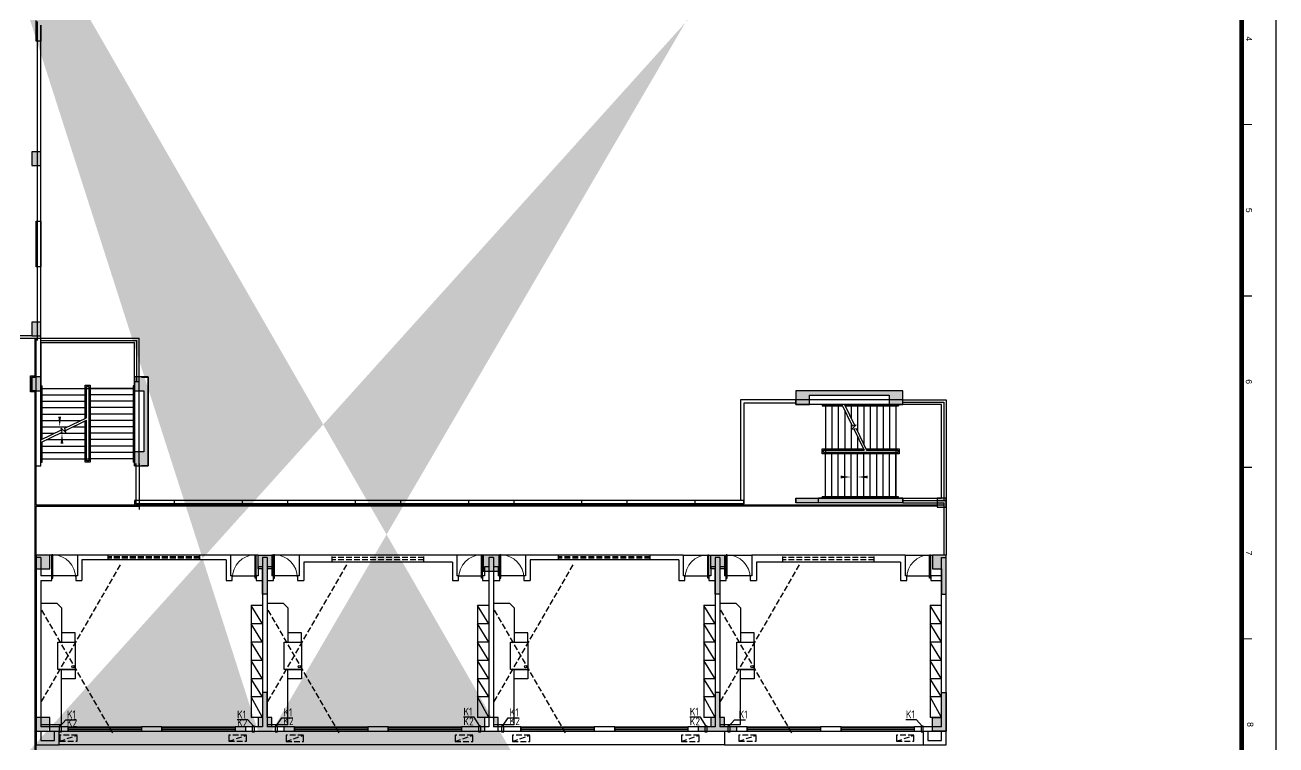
# Model space of a CAD drawing. Extents: x 129492 to 2683129, y 513162 to 1188265.
# Drawn here: x 337895 to 392611, y 577455 to 608955 of the extents above; entities that cross this region are included whole.
import ezdxf
from ezdxf.enums import TextEntityAlignment as Align

# ---------------------------------------------------------------- set-up
doc = ezdxf.new("R2010")
doc.units = 0
doc.header["$LTSCALE"] = 1000
doc.header["$MEASUREMENT"] = 0
doc.linetypes.add('DASH', pattern=[0.35, 0.25, -0.1])
for name, color, linetype in [('3#楼柱网$0$COLS', 6, 'Continuous'), ('3#楼柱网$0$COLS-HATH', 8, 'Continuous'), ('A-DOOR', 2, 'Continuous'), ('A-ELEV-HEVY', 2, 'Continuous'), ('A-FURN', 9, 'Continuous'), ('A-HRAL', 104, 'Continuous'), ('A-MOAT', 71, 'Continuous'), ('A-OVER', 23, 'Continuous'), ('A-STRS', 2, 'Continuous'), ('A-WALL', 4, 'Continuous'), ('A-WALL-HATH', 8, 'Continuous'), ('A-WIND', 2, 'Continuous'), ('G-0-XREF', 2, 'Continuous'), ('G-ANNO-INDX', 42, 'Continuous'), ('图框CCDI_B0GA1+0.00$0$G-ANNO-TEXT', 33, 'Continuous'), ('图框CCDI_B0GA1+0.00$0$G-BORD', 3, 'Continuous'), ('家具', 9, 'Continuous')]:
    doc.layers.add(name, color=color, linetype=linetype)
doc.styles.get("Standard").update_dxf_attribs({"font": 'gbenor.shx', "bigfont": 'gbcbig.shx'})
doc.styles.add('图框CCDI_B0GA1+0.00$0$CCDI_T_G01', font='arial.ttf')

# ---------------------------------------------------------------- blocks, each defined once
blk = doc.blocks.new('232Y24Y')
at = {"layer": 'A-FURN'}
for p, q in [((-2060, 80), (-1560, -820)), ((-2060, 80), (-1560, 80)), ((-1560, -4820), (-1560, 80)), ((-2060, -820), (-1560, -820)), ((-2060, -820), (-1560, -1620)), ((-2060, -1620), (-1560, -1620)), ((-2060, -1620), (-1560, -2420)), ((-2060, -2420), (-1560, -3220)), ((-2060, -2420), (-1560, -2420)), ((-2060, -3220), (-1560, -3220)), ((-2060, -3220), (-1560, -4020)), ((-2060, -4020), (-1560, -4020)), ((-2060, -4020), (-1560, -4820)), ((-2060, -4820), (-1560, -4820))]:
    blk.add_line(p, q, dxfattribs=at)
at = {"layer": '家具', "linetype": 'DASH'}
for p, q in [((7610, -4620), (4463, 830)), ((7610, -620), (4117, -6670))]:
    blk.add_line(p, q, dxfattribs=at)
at = {"layer": '家具'}
for points in [[(7640, 380), (6940, 380), (6740, 380), (6740, -2020)], [(7640, -4920), (6940, -4920), (6740, -4720), (6740, -3220)]]:
    blk.add_lwpolyline(points, dxfattribs=at)
at = {"layer": '家具', "const_width": 10}
blk.add_lwpolyline([(7610, -620), (7610, -4620)], dxfattribs=at)
at = {"layer": '家具'}
for points in [[(6140, -1620), (6740, -1620), (6740, -2020), (6140, -2020)], [(6140, -3220), (6140, -2020), (6890, -2020), (6890, -3220)], [(6140, -3620), (6740, -3620), (6740, -3220), (6140, -3220)]]:
    blk.add_lwpolyline(points, close=True, dxfattribs=at)
blk.add_circle((6236, -2146), 46.6, dxfattribs=at)
blk = doc.blocks.new('A$C011D5BA5')
at = {"linetype": 'DASH'}
blk.add_line((-765, -267), (0, 0), dxfattribs=at)
blk.add_lwpolyline([(-765, -267), (0, -267), (0, 0), (-765, 0)], close=True, dxfattribs=at)
blk = doc.blocks.new('KTXT')
for points in [[(339386, 545380), (339633, 545744), (340103, 545744)], [(348286, 545380), (348040, 545775), (347570, 545775)]]:
    blk.add_lwpolyline(points)
for points in [[(339336, 545130), (339436, 545130), (339436, 545380), (339336, 545380)], [(348236, 545130), (348336, 545130), (348336, 545380), (348236, 545380)]]:
    blk.add_lwpolyline(points, close=True)
at = {"ltscale": 5}
for p in [(340577, 544984), (347978, 544984)]:
    blk.add_blockref('A$C011D5BA5', p, dxfattribs=at)
for s, p in [('K1', (339692, 545809)), ('K1', (347570, 545840)), ('K2', (339692, 545425)), ('K2', (347570, 545411))]:
    blk.add_text(s, height=350).set_placement(p)
blk = doc.blocks.new('13')
for points in [[(0, 0), (100, 0), (100, 250), (0, 250)], [(8450, 0), (8550, 0), (8550, 250), (8450, 250)]]:
    blk.add_lwpolyline(points, close=True)
for points in [[(50, 250), (297, 520), (766, 520)], [(8500, 250), (8253, 520), (7784, 520)]]:
    blk.add_lwpolyline(points)
at = {"ltscale": 5}
for p in [(791, -146), (8192, -146)]:
    blk.add_blockref('A$C011D5BA5', p, dxfattribs=at)
for s, p in [('K1', (339, 585)), ('K2', (339, 225)), ('K1', (7784, 585)), ('K2', (7788, 225))]:
    blk.add_text(s, height=350).set_placement(p)
blk = doc.blocks.new('12')
for points in [[(-8550, 0), (-8450, 0), (-8450, 250), (-8550, 250)], [(-100, 0), (0, 0), (0, 250), (-100, 250)]]:
    blk.add_lwpolyline(points, close=True)
for points in [[(-8500, 250), (-8253, 520), (-7784, 520)], [(-50, 250), (-297, 520), (-766, 520)]]:
    blk.add_lwpolyline(points)
at = {"ltscale": 5}
for p in [(-7309, -146), (-408, -146)]:
    blk.add_blockref('A$C011D5BA5', p, dxfattribs=at)
for p in [(-8077, 585), (-766, 585)]:
    blk.add_text('K1', height=350).set_placement(p)
blk = doc.blocks.new('ktw1')
for name, p in [('13', (24300, -41425)), ('KTXT', (-305586, -586557)), ('KTXT', (-295686, -586557)), ('12', (62100, -41425))]:
    blk.add_blockref(name, p)
blk = doc.blocks.new('图框CCDI_B0GA1+0.00')
at = {"layer": '图框CCDI_B0GA1+0.00$0$G-BORD'}
blk.add_lwpolyline([(0, 59400), (84100, 59400), (84100, 0), (0, 0)], close=True, dxfattribs=at)
at = {"layer": '图框CCDI_B0GA1+0.00$0$G-BORD', "const_width": 140}
blk.add_lwpolyline([(3300, 58400), (83100, 58400), (83100, 1000), (3300, 1000)], close=True, dxfattribs=at)
at = {"layer": '图框CCDI_B0GA1+0.00$0$G-BORD', "const_width": 35}
for points in [[(23300, 58400), (23300, 58700)], [(28300, 58400), (28300, 58700)], [(33300, 58400), (33300, 58700)], [(38300, 58400), (38300, 58700)]]:
    blk.add_lwpolyline(points, dxfattribs=at)
at = {"layer": '图框CCDI_B0GA1+0.00$0$G-ANNO-TEXT', "style": '图框CCDI_B0GA1+0.00$0$CCDI_T_G01'}
for s, p in [('8', (40800, 58650)), ('4', (20800, 58611)), ('5', (25800, 58613)), ('6', (30800, 58610)), ('7', (35800, 58612))]:
    blk.add_text(s, height=180, dxfattribs=at).set_placement(p, align=Align.MIDDLE_CENTER)
blk = doc.blocks.new('3#楼柱网')
at = {"layer": '3#楼柱网$0$COLS-HATH'}
h = blk.add_hatch(color=256, dxfattribs=at)
h.paths.add_polyline_path([(-28327982, 42527826), (-28328207, 42527826), (-28328207, 42528476), (-28327557, 42528476), (-28327557, 42527826), (-28327782, 42527826), (-28327782, 42526776), (-28327982, 42526776)])
h.paths.add_polyline_path([(-28294907, 42579476), (-28294157, 42579476), (-28294157, 42580226), (-28294907, 42580226)], flags=16)
h.paths.add_polyline_path([(-28314482, 42588076), (-28313282, 42588076), (-28313282, 42587876), (-28313882, 42587876), (-28313882, 42587476), (-28314282, 42587476), (-28314282, 42586826), (-28314482, 42586826)], flags=17)
h.paths.add_polyline_path([(-28275082, 42556376), (-28274682, 42556376), (-28274682, 42556776), (-28275082, 42556776)], flags=17)
h.paths.add_polyline_path([(-28275082, 42523476), (-28274682, 42523476), (-28274682, 42523876), (-28275082, 42523876)], flags=17)
h.paths.add_polyline_path([(-28314682, 42543026), (-28314282, 42543026), (-28314282, 42543626), (-28314682, 42543626)], flags=17)
h.paths.add_polyline_path([(-28318582, 42542976), (-28317882, 42542976), (-28317882, 42543676), (-28318582, 42543676)], flags=17)
h.paths.add_polyline_path([(-28325382, 42543026), (-28324782, 42543026), (-28324782, 42543626), (-28325382, 42543626)], flags=17)
h.paths.add_polyline_path([(-28325382, 42534626), (-28325382, 42536226), (-28325182, 42536226), (-28325182, 42535226), (-28324782, 42535226), (-28324782, 42534826), (-28323682, 42534826), (-28323682, 42534626)], flags=17)
h.paths.add_polyline_path([(-28318082, 42533926), (-28317682, 42533926), (-28317682, 42534526), (-28318082, 42534526)], flags=17)
h.paths.add_polyline_path([(-28314682, 42533926), (-28314282, 42533926), (-28314282, 42534526), (-28314682, 42534526)], flags=17)
h.paths.add_polyline_path([(-28314682, 42534626), (-28314282, 42534626), (-28314282, 42535226), (-28314682, 42535226)], flags=17)
h.paths.add_polyline_path([(-28318482, 42534626), (-28317882, 42534626), (-28317882, 42535226), (-28318482, 42535226)], flags=17)
h.paths.add_polyline_path([(-28328732, 42520776), (-28327032, 42520776), (-28327032, 42520976), (-28327582, 42520976), (-28327582, 42521376), (-28327782, 42521376), (-28327982, 42521376), (-28327982, 42521376), (-28328182, 42521376), (-28328182, 42520976), (-28328732, 42520976)])
h.paths.add_polyline_path([(-28314682, 42524976), (-28314282, 42524976), (-28314282, 42525576), (-28314682, 42525576)], flags=17)
h.paths.add_polyline_path([(-28285532, 42513676), (-28283832, 42513676), (-28283832, 42513876), (-28284382, 42513876), (-28284382, 42514276), (-28284582, 42514276), (-28284582, 42515376), (-28284782, 42515376), (-28284782, 42514276), (-28284982, 42514276), (-28284982, 42513876), (-28285532, 42513876)], flags=17)
h.paths.add_polyline_path([(-28305332, 42513676), (-28303632, 42513676), (-28303632, 42513876), (-28304182, 42513876), (-28304182, 42514276), (-28304382, 42514276), (-28304382, 42515376), (-28304582, 42515376), (-28304582, 42514276), (-28304782, 42514276), (-28304782, 42513876), (-28305332, 42513876)], flags=17)
h.paths.add_polyline_path([(-28309782, 42528656), (-28309782, 42525576), (-28310182, 42525576), (-28310182, 42524976), (-28309582, 42524976), (-28309582, 42529256), (-28310182, 42529256), (-28310182, 42528656)], flags=17)
h.paths.add_polyline_path([(-28281262, 42528576), (-28281262, 42528576), (-28281262, 42528576), (-28281262, 42527976), (-28280662, 42527976), (-28280662, 42528376), (-28277182, 42528376), (-28277182, 42527976), (-28276582, 42527976), (-28276582, 42528576)], flags=17)
h.paths.add_polyline_path([(-28314682, 42528656), (-28314282, 42528656), (-28314282, 42529256), (-28314682, 42529256)], flags=17)
h.paths.add_polyline_path([(-28318482, 42527876), (-28317882, 42527876), (-28317882, 42528476), (-28318482, 42528476)], flags=17)
h.paths.add_polyline_path([(-28274682, 42521376), (-28275282, 42521376), (-28275282, 42520776), (-28274882, 42520776), (-28274882, 42519676), (-28274682, 42519676), (-28274682, 42520776)], flags=17)
h.paths.add_polyline_path([(-28337882, 42528476), (-28337282, 42528476), (-28337282, 42527876), (-28337682, 42527876), (-28337682, 42526776), (-28337882, 42526776), (-28337882, 42527876)])
h.paths.add_polyline_path([(-28337882, 42520776), (-28337282, 42520776), (-28337282, 42521376), (-28337682, 42521376), (-28337682, 42522476), (-28337882, 42522476), (-28337882, 42521376)])
h.paths.add_polyline_path([(-28318082, 42513676), (-28318082, 42515676), (-28317782, 42515676), (-28317782, 42513676)])
h.paths.add_polyline_path([(-28304782, 42521376), (-28304182, 42521376), (-28304182, 42520776), (-28304382, 42520776), (-28304382, 42519676), (-28304582, 42519676), (-28304582, 42520776), (-28304782, 42520776)], flags=17)
h.paths.add_polyline_path([(-28284982, 42521376), (-28284382, 42521376), (-28284382, 42520776), (-28284582, 42520776), (-28284582, 42519676), (-28284782, 42519676), (-28284782, 42520776), (-28284982, 42520776)], flags=17)
h.paths.add_polyline_path([(-28294932, 42520676), (-28294232, 42520676), (-28294232, 42521376), (-28294932, 42521376)], flags=17)
h.paths.add_polyline_path([(-28314482, 42520776), (-28313882, 42520776), (-28313882, 42521376), (-28314482, 42521376)], flags=17)
h.paths.add_polyline_path([(-28318482, 42520776), (-28317882, 42520776), (-28317882, 42521376), (-28318482, 42521376)], flags=17)
h.paths.add_polyline_path([(-28294882, 42513676), (-28294282, 42513676), (-28294282, 42514276), (-28294882, 42514276)], flags=17)
h.paths.add_polyline_path([(-28314482, 42513676), (-28313882, 42513676), (-28313882, 42514276), (-28314482, 42514276)])
h.paths.add_polyline_path([(-28328732, 42563776), (-28327032, 42563776), (-28327032, 42563576), (-28327582, 42563576), (-28327582, 42563176), (-28327782, 42563176), (-28327982, 42563176), (-28327982, 42563176), (-28328182, 42563176), (-28328182, 42563576), (-28328732, 42563576)])
h.paths.add_polyline_path([(-28278482, 42579476), (-28277982, 42579476), (-28277982, 42579976), (-28278482, 42579976), (-28278482, 42579676), (-28279682, 42579676), (-28279682, 42579476)], flags=17)
h.paths.add_polyline_path([(-28325382, 42549926), (-28325382, 42548326), (-28325182, 42548326), (-28325182, 42549326), (-28324782, 42549326), (-28324782, 42549726), (-28323682, 42549726), (-28323682, 42549926)], flags=17)
h.paths.add_polyline_path([(-28285532, 42546576), (-28283832, 42546576), (-28283832, 42546776), (-28284382, 42546776), (-28284382, 42547176), (-28284582, 42547176), (-28284582, 42548276), (-28284782, 42548276), (-28284782, 42547176), (-28284982, 42547176), (-28284982, 42546776), (-28285532, 42546776)], flags=17)
h.paths.add_polyline_path([(-28309782, 42561476), (-28309782, 42558796), (-28310182, 42558796), (-28310182, 42558196), (-28309582, 42558196), (-28309582, 42562076), (-28310182, 42562076), (-28310182, 42561476)], flags=17)
h.paths.add_polyline_path([(-28281262, 42561476), (-28281262, 42561476), (-28281262, 42561476), (-28281262, 42560876), (-28280662, 42560876), (-28280662, 42561276), (-28277182, 42561276), (-28277182, 42560876), (-28276582, 42560876), (-28276582, 42561476)], flags=17)
h.paths.add_polyline_path([(-28318082, 42563876), (-28317682, 42563876), (-28317682, 42564476), (-28318082, 42564476)], flags=17)
h.paths.add_polyline_path([(-28314682, 42563876), (-28314282, 42563876), (-28314282, 42564476), (-28314682, 42564476)], flags=17)
h.paths.add_polyline_path([(-28322370, 42584799), (-28322052, 42585042), (-28321688, 42584565), (-28322005, 42584322)], flags=17)
h.paths.add_polyline_path([(-28274682, 42554276), (-28275282, 42554276), (-28275282, 42553676), (-28274882, 42553676), (-28274882, 42552576), (-28274682, 42552576), (-28274682, 42553676)], flags=17)
h.paths.add_polyline_path([(-28304782, 42554276), (-28304182, 42554276), (-28304182, 42553676), (-28304382, 42553676), (-28304382, 42552576), (-28304582, 42552576), (-28304582, 42553676), (-28304782, 42553676)], flags=17)
h.paths.add_polyline_path([(-28284982, 42554276), (-28284382, 42554276), (-28284382, 42553676), (-28284582, 42553676), (-28284582, 42552576), (-28284782, 42552576), (-28284782, 42553676), (-28284982, 42553676)], flags=17)
h.paths.add_polyline_path([(-28294932, 42553576), (-28294232, 42553576), (-28294232, 42554276), (-28294932, 42554276)], flags=17)
h.paths.add_polyline_path([(-28314482, 42553676), (-28313882, 42553676), (-28313882, 42554276), (-28314482, 42554276)], flags=17)
h.paths.add_polyline_path([(-28337882, 42556076), (-28337282, 42556076), (-28337282, 42556676), (-28337682, 42556676), (-28337682, 42557776), (-28337882, 42557776), (-28337882, 42556676)])
h.paths.add_polyline_path([(-28327982, 42556726), (-28328207, 42556726), (-28328207, 42556076), (-28327557, 42556076), (-28327557, 42556726), (-28327782, 42556726), (-28327782, 42557776), (-28327982, 42557776)])
h.paths.add_polyline_path([(-28318482, 42556076), (-28317882, 42556076), (-28317882, 42556676), (-28318482, 42556676)], flags=17)
h.paths.add_polyline_path([(-28318482, 42549326), (-28317882, 42549326), (-28317882, 42549926), (-28318482, 42549926)], flags=17)
h.paths.add_polyline_path([(-28274682, 42546576), (-28275282, 42546576), (-28275282, 42547176), (-28274882, 42547176), (-28274882, 42548276), (-28274682, 42548276), (-28274682, 42547176)], flags=17)
h.paths.add_polyline_path([(-28305332, 42546576), (-28303632, 42546576), (-28303632, 42546776), (-28304182, 42546776), (-28304182, 42547176), (-28304382, 42547176), (-28304382, 42548276), (-28304582, 42548276), (-28304582, 42547176), (-28304782, 42547176), (-28304782, 42546776), (-28305332, 42546776)], flags=16)
h.paths.add_polyline_path([(-28294882, 42546576), (-28294282, 42546576), (-28294282, 42547176), (-28294882, 42547176)], flags=17)
h.paths.add_polyline_path([(-28314482, 42546576), (-28313882, 42546576), (-28313882, 42547176), (-28314482, 42547176)], flags=17)
h.paths.add_polyline_path([(-28314682, 42571326), (-28314282, 42571326), (-28314282, 42571926), (-28314682, 42571926)], flags=17)
h.paths.add_polyline_path([(-28314682, 42561476), (-28314282, 42561476), (-28314282, 42562076), (-28314682, 42562076)], flags=17)
h.paths.add_polyline_path([(-28304782, 42579476), (-28304182, 42579476), (-28304182, 42580076), (-28304382, 42580076), (-28304382, 42581176), (-28304582, 42581176), (-28304582, 42580076), (-28304782, 42580076)], flags=17)
h.paths.add_polyline_path([(-28284382, 42579676), (-28284382, 42580076), (-28284582, 42580076), (-28284582, 42581176), (-28284782, 42581176), (-28284782, 42580076), (-28284982, 42580076), (-28284982, 42579476), (-28283982, 42579476), (-28283982, 42579676)], flags=17)
h.paths.add_polyline_path([(-28314482, 42579476), (-28313882, 42579476), (-28313882, 42580076), (-28314482, 42580076)], flags=17)
h.paths.add_polyline_path([(-28318082, 42571326), (-28317682, 42571326), (-28317682, 42571926), (-28318082, 42571926)], flags=17)
h.paths.add_polyline_path([(-28337882, 42563776), (-28337282, 42563776), (-28337282, 42563176), (-28337682, 42563176), (-28337682, 42562076), (-28337882, 42562076), (-28337882, 42563176)])
h.paths.add_polyline_path([(-28318482, 42563176), (-28317882, 42563176), (-28317882, 42563776), (-28318482, 42563776)], flags=17)
h.paths.add_polyline_path([(-28304782, 42588076), (-28304182, 42588076), (-28304182, 42587476), (-28304382, 42587476), (-28304382, 42586376), (-28304582, 42586376), (-28304582, 42587476), (-28304782, 42587476)], flags=17)
h.paths.add_polyline_path([(-28284982, 42588076), (-28284382, 42588076), (-28284382, 42587476), (-28284582, 42587476), (-28284582, 42586376), (-28284782, 42586376), (-28284782, 42587476), (-28284982, 42587476)], flags=17)
h.paths.add_polyline_path([(-28294882, 42587476), (-28294282, 42587476), (-28294282, 42588076), (-28294882, 42588076)], flags=17)
h.paths.add_polyline_path([(-28274882, 42579976), (-28274882, 42581176), (-28274682, 42581176), (-28274682, 42579476), (-28275182, 42579476), (-28275182, 42579976)], flags=17)
edge = h.paths.add_edge_path(flags=17)
edge.add_line((-28281262, 42523676), (-28276582, 42523676))
edge.add_line((-28276582, 42523676), (-28276582, 42523876))
edge.add_line((-28276582, 42523876), (-28276982, 42523876))
edge.add_line((-28276982, 42523876), (-28280862, 42523876))
edge.add_line((-28280862, 42523876), (-28281262, 42523876))
edge.add_line((-28281262, 42523876), (-28281262, 42523676))
edge.add_line((-28281262, 42523676), (-28280862, 42523676))
h.paths.add_polyline_path([(-28281262, 42556776), (-28280862, 42556776), (-28276982, 42556776), (-28276582, 42556776), (-28276582, 42556576), (-28281262, 42556576)], flags=17)
h.paths.add_polyline_path([(-28278182, 42586776), (-28278382, 42586776), (-28278382, 42586376), (-28277982, 42586376), (-28277982, 42587676), (-28277982, 42588076), (-28278382, 42588076), (-28278382, 42587676), (-28278182, 42587676)], flags=17)
edge = h.paths.add_edge_path(flags=17)
edge.add_line((-28274682, 42587176), (-28274682, 42585476))
edge.add_line((-28274682, 42585476), (-28274882, 42585476))
edge.add_line((-28274882, 42585476), (-28274882, 42586776))
edge.add_line((-28274882, 42586776), (-28275082, 42586776))
edge.add_line((-28275082, 42586776), (-28275082, 42587176))
edge.add_line((-28275082, 42587176), (-28274682, 42587176))
edge.add_line((-28274682, 42587176), (-28274682, 42586776))
edge = h.paths.add_edge_path(flags=17)
edge.add_line((-28318082, 42580076), (-28318082, 42579476))
edge.add_line((-28318082, 42579476), (-28317682, 42579476))
edge.add_line((-28317682, 42579476), (-28317682, 42580076))
edge.add_line((-28317682, 42580076), (-28317882, 42580076))
edge.add_line((-28317882, 42580076), (-28317882, 42581176))
edge.add_line((-28317882, 42581176), (-28318082, 42581176))
edge.add_line((-28318082, 42581176), (-28318082, 42579476))
h.paths.add_polyline_path([(-28318082, 42579476), (-28317682, 42579476), (-28317682, 42580076), (-28317882, 42580076), (-28317882, 42581176), (-28318082, 42581176)], flags=16)
edge = h.paths.add_edge_path()
edge.add_line((-28324782, 42534626), (-28324782, 42534626))
edge.add_line((-28324782, 42534626), (-28325382, 42534626))
edge.add_line((-28325382, 42534626), (-28325382, 42535226))
edge.add_line((-28281262, 42523876), (-28281262, 42523676))
edge.add_line((-28274782, 42513676), (-28275682, 42513676))
edge.add_line((-28275682, 42513676), (-28275682, 42513876))
edge.add_line((-28275682, 42513876), (-28275282, 42513876))
edge.add_line((-28275282, 42513876), (-28275282, 42514276))
edge.add_line((-28275282, 42514276), (-28274882, 42514276))
edge.add_line((-28274882, 42514276), (-28274882, 42515376))
edge.add_line((-28274882, 42515376), (-28274682, 42515376))
edge.add_line((-28274682, 42515376), (-28274682, 42514276))
edge.add_line((-28274682, 42514276), (-28274682, 42513676))
edge.add_line((-28274682, 42513676), (-28275282, 42513676))
edge.add_line((-28318082, 42588076), (-28317718, 42587599))
edge.add_line((-28317718, 42587599), (-28318036, 42587356))
edge.add_line((-28318036, 42587356), (-28318400, 42587833))
edge.add_line((-28318400, 42587833), (-28318082, 42588076))
edge.add_line((-28304782, 42546576), (-28304182, 42546576))
edge.add_line((-28284982, 42579476), (-28284382, 42579476))
at = {"layer": '3#楼柱网$0$COLS'}
for points in [[(-28314682, 42571326), (-28314282, 42571326), (-28314282, 42571926), (-28314682, 42571926)], [(-28314682, 42563876), (-28314282, 42563876), (-28314282, 42564476), (-28314682, 42564476)], [(-28314682, 42561476), (-28314282, 42561476), (-28314282, 42562076), (-28314682, 42562076)], [(-28275082, 42556376), (-28274682, 42556376), (-28274682, 42556776), (-28275082, 42556776)], [(-28314482, 42553676), (-28313882, 42553676), (-28313882, 42554276), (-28314482, 42554276)], [(-28294932, 42553576), (-28294232, 42553576), (-28294232, 42554276), (-28294932, 42554276)], [(-28314482, 42546576), (-28313882, 42546576), (-28313882, 42547176), (-28314482, 42547176)], [(-28294882, 42546576), (-28294282, 42546576), (-28294282, 42547176), (-28294882, 42547176)]]:
    blk.add_lwpolyline(points, close=True, dxfattribs=at)
for points in [[(-28309782, 42561476), (-28309782, 42558796), (-28310182, 42558796), (-28310182, 42558196), (-28309582, 42558196), (-28309582, 42562076), (-28309582, 42562076), (-28310182, 42562076), (-28310182, 42561476), (-28309782, 42561476)], [(-28281262, 42561476), (-28281262, 42561476), (-28281262, 42561476), (-28281262, 42560876), (-28280662, 42560876), (-28280662, 42561276), (-28277182, 42561276), (-28277182, 42560876), (-28276582, 42560876), (-28276582, 42561476), (-28281262, 42561476)], [(-28281262, 42556576), (-28281262, 42556776), (-28280862, 42556776), (-28280862, 42556776), (-28276982, 42556776), (-28276982, 42556776), (-28276582, 42556776), (-28276582, 42556576), (-28281262, 42556576)], [(-28281262, 42556776), (-28281262, 42556576)], [(-28304782, 42554276), (-28304182, 42554276), (-28304182, 42553676), (-28304382, 42553676), (-28304382, 42552576), (-28304582, 42552576), (-28304582, 42553676), (-28304782, 42553676), (-28304782, 42554276)], [(-28284982, 42554276), (-28284382, 42554276), (-28284382, 42553676), (-28284582, 42553676), (-28284582, 42552576), (-28284782, 42552576), (-28284782, 42553676), (-28284982, 42553676), (-28284982, 42554276)], [(-28274682, 42554276), (-28275282, 42554276), (-28275282, 42553676), (-28274882, 42553676), (-28274882, 42552576), (-28274682, 42552576), (-28274682, 42553676), (-28274682, 42553676), (-28274682, 42554276)], [(-28305332, 42546576), (-28303632, 42546576), (-28303632, 42546776), (-28304182, 42546776), (-28304182, 42547176), (-28304382, 42547176), (-28304382, 42548276), (-28304582, 42548276), (-28304582, 42547176), (-28304782, 42547176), (-28304782, 42546776), (-28305332, 42546776), (-28305332, 42546576)], [(-28285532, 42546576), (-28283832, 42546576), (-28283832, 42546776), (-28284382, 42546776), (-28284382, 42547176), (-28284582, 42547176), (-28284582, 42548276), (-28284782, 42548276), (-28284782, 42547176), (-28284982, 42547176), (-28284982, 42546776), (-28285532, 42546776), (-28285532, 42546576)], [(-28274682, 42546576), (-28275282, 42546576), (-28275282, 42547176), (-28274882, 42547176), (-28274882, 42548276), (-28274682, 42548276), (-28274682, 42547176), (-28274682, 42547176), (-28274682, 42546576)], [(-28304782, 42546576), (-28304182, 42546576)]]:
    blk.add_lwpolyline(points, dxfattribs=at)
blk = doc.blocks.new('gfdgdgre')
at = {"layer": 'A-MOAT', "ltscale": 5}
for p, q in [((-19700, 32850), (-39700, 32850)), ((-300, 32850), (-19800, 32850))]:
    blk.add_line(p, q, dxfattribs=at)
for points in [[(-39750, 22600), (-39750, 37850), (-39950, 37850), (-39950, 38550), (-39750, 38550), (-39750, 40200)], [(0, 32900), (-39700, 32900), (-39700, 37900), (-39900, 37900), (-39900, 38500), (-39700, 38500), (-39700, 40200)], [(-39900, 11050), (-39900, 11650), (-39700, 11650), (-39700, 19450), (-39900, 19450), (-39900, 20050), (-39650, 20050), (-39650, 20050), (-39700, 20050), (-39700, 32850), (-35200, 32850)], [(-39950, 11050), (-39950, 11700), (-39750, 11700), (-39750, 19400), (-39950, 19400), (-39950, 20100), (-39750, 20100), (-39750, 22600)]]:
    blk.add_lwpolyline(points, dxfattribs=at)
blk = doc.blocks.new('ggfd')
at = {"layer": 'G-0-XREF', "ltscale": 5}
blk.add_lwpolyline([(23500, 63700), (23500, 63000), (23300, 63000), (23300, 63900)], dxfattribs=at)
for points in [[(23300, 53125), (23300, 55125), (23500, 55125), (23500, 53125)], [(27600, 42700), (29350, 42700), (29350, 42900), (27600, 42900)], [(32300, 42700), (34300, 42700), (34300, 42900), (32300, 42900)], [(37250, 42700), (39250, 42700), (39250, 42900), (37250, 42900)], [(42200, 42700), (44200, 42700), (44200, 42900), (42200, 42900)], [(47150, 42700), (49150, 42700), (49150, 42900), (47150, 42900)], [(52100, 42700), (54250, 42700), (54250, 42900), (52100, 42900)]]:
    blk.add_lwpolyline(points, close=True, dxfattribs=at)
blk = doc.blocks.new('$TCHSYS$WIN2D')
for p, q in [((-0.5, 0.5), (0.5, 0.5)), ((-0.5, 0.5), (-0.5, -0.5)), ((0.5, 0.5), (0.5, -0.5)), ((0.5, 0.167), (-0.5, 0.167)), ((0.5, -0.167), (-0.5, -0.167)), ((-0.5, -0.5), (0.5, -0.5))]:
    blk.add_line(p, q)
blk = doc.blocks.new('$DorLib2D$00000001')
for p, q in [((0.45, 0.975), (0.5, 0.975)), ((0.45, 0), (0.45, 0.975)), ((0.5, 0), (0.5, 0.975)), ((0.5, 0), (0.45, 0))]:
    blk.add_line(p, q)
at = {"lineweight": 13}
blk.add_arc((0.475, 0), 0.975, 91.4693, 180, dxfattribs=at)

msp = doc.modelspace()

# ---------------------------------------------------------------- hatches: boundary and pattern name
at = {"layer": 'A-WALL-HATH'}
msp.add_hatch(color=256, dxfattribs=at).paths.add_polyline_path([(376286, 588255), (372606, 588255), (372606, 588055), (376286, 588055)])

# ---------------------------------------------------------------- linework, layer by layer
at = {"ltscale": 5}
for p, q in [((338186, 595355), (334786, 595355)), ((334986, 595255), (338586, 595255)), ((340186, 585755), (338986, 585755)), ((348086, 585755), (346886, 585755)), ((349886, 585755), (348686, 585755)), ((357961, 585755), (356786, 585755)), ((359786, 585755), (358611, 585755)), ((366686, 585755), (367886, 585755)), ((368486, 585755), (369686, 585755)), ((376386, 585755), (377586, 585755))]:
    msp.add_line(p, q, dxfattribs=at)
at = {"layer": 'A-DOOR'}
for p, q in [((340111, 584855), (339061, 584855)), ((346961, 584855), (348011, 584855)), ((349811, 584855), (348761, 584855)), ((356861, 584855), (357911, 584855)), ((359711, 584855), (358661, 584855)), ((366761, 584855), (367811, 584855)), ((369611, 584855), (368561, 584855)), ((376461, 584855), (377511, 584855))]:
    msp.add_line(p, q, dxfattribs=at)
at = {"layer": 'A-ELEV-HEVY'}
for points in [[(338386, 578055), (338386, 577455), (339386, 577455), (339386, 578055)], [(377186, 578055), (377186, 577455), (378186, 577455), (378186, 578053)]]:
    msp.add_lwpolyline(points, dxfattribs=at)
at = {"layer": 'A-HRAL', "ltscale": 5}
for p, q in [((338436, 595155), (338436, 609105)), ((338586, 595155), (338586, 608955)), ((338586, 595255), (342886, 595255)), ((338586, 595155), (342786, 595155)), ((342686, 593355), (342686, 595055)), ((342786, 593355), (342786, 595155)), ((342886, 593355), (342886, 595255)), ((371606, 592555), (369186, 592555)), ((369186, 592555), (369186, 588155)), ((369336, 592405), (369336, 588005)), ((371606, 592405), (369336, 592405)), ((342736, 589775), (342736, 588005)), ((342886, 589775), (342886, 587755)), ((369336, 588005), (342736, 588005)), ((369186, 588155), (342886, 588155))]:
    msp.add_line(p, q, dxfattribs=at)
for points in [[(376286, 592555), (378086, 592555), (378186, 592555), (378186, 588155)], [(376286, 592455), (378086, 592455), (378086, 588155)], [(376286, 588155), (378186, 588155), (378186, 585755)], [(376286, 588055), (378086, 588055), (378086, 585755)]]:
    msp.add_lwpolyline(points, dxfattribs=at)
at = {"layer": 'A-OVER'}
for points in [[(368486, 578055), (368486, 577455), (377186, 577455)], [(368486, 577455), (339386, 577455)]]:
    msp.add_lwpolyline(points, dxfattribs=at)
at = {"layer": 'A-STRS'}
for p, q in [((342686, 595055), (338586, 595055)), ((338586, 595055), (338586, 593175)), ((342686, 593175), (342686, 595055)), ((338586, 590806), (338586, 593175)), ((338586, 593175), (338646, 593175)), ((338586, 593175), (338586, 593055)), ((338646, 590835), (338646, 593175)), ((340526, 591747), (340526, 593205)), ((340526, 593205), (340746, 593205)), ((340586, 591776), (340586, 593145)), ((340586, 593145), (340686, 593145)), ((340686, 593145), (340686, 589885)), ((340746, 593205), (340746, 589825)), ((342626, 593175), (342626, 589825)), ((342686, 593175), (342626, 593175)), ((342686, 593175), (342686, 589825)), ((342686, 593055), (342686, 593175)), ((338586, 590806), (338586, 593055)), ((338646, 593055), (340526, 593055)), ((338646, 593055), (340526, 593055)), ((338646, 592775), (340526, 592775)), ((340586, 591776), (340586, 593055)), ((340586, 593055), (340686, 593055)), ((340686, 593055), (340686, 589975)), ((342626, 593055), (340746, 593055)), ((340746, 593055), (342626, 593055)), ((342626, 592775), (340746, 592775)), ((342686, 593055), (342686, 589975)), ((338646, 592495), (340526, 592495)), ((338646, 592215), (340526, 592215)), ((342626, 592495), (340746, 592495)), ((342626, 592215), (340746, 592215)), ((372756, 592355), (373625, 592355)), ((372756, 592355), (372756, 592295)), ((372756, 592295), (373654, 592295)), ((372906, 592355), (373625, 592355)), ((372906, 592295), (372906, 590415)), ((373186, 592295), (373186, 590415)), ((373466, 592295), (373466, 590415)), ((373625, 592355), (374076, 591426)), ((373737, 592355), (375986, 592355)), ((373737, 592355), (374178, 591446)), ((373737, 592355), (376106, 592355)), ((373746, 592107), (373746, 590415)), ((373766, 592295), (376106, 592295)), ((374026, 592295), (374026, 591758)), ((374306, 592295), (374306, 591181)), ((374586, 592295), (374586, 590604)), ((374866, 592295), (374866, 590415)), ((375146, 592295), (375146, 590415)), ((375426, 592295), (375426, 590415)), ((375706, 592295), (375706, 590415)), ((376106, 592355), (375986, 592355)), ((375986, 592295), (375986, 590415)), ((375986, 592295), (375986, 590415)), ((376106, 592355), (376106, 592295)), ((377986, 592355), (376106, 592355)), ((377986, 588255), (377986, 592355)), ((338646, 591935), (340526, 591935)), ((338646, 591655), (340337, 591655)), ((339639, 591317), (340586, 591776)), ((339659, 591215), (340586, 591665)), ((340526, 589825), (340526, 591636)), ((340586, 589975), (340586, 591665)), ((340586, 589885), (340586, 591665)), ((342626, 591935), (340746, 591935)), ((342626, 591655), (340746, 591655)), ((374026, 591529), (374026, 590415)), ((338586, 590806), (339495, 591247)), ((338586, 590695), (339515, 591145)), ((338646, 591375), (339760, 591375)), ((338646, 591095), (339183, 591095)), ((339412, 591095), (340526, 591095)), ((339515, 591145), (339481, 591320)), ((339481, 591320), (339674, 591133)), ((339674, 591133), (339639, 591317)), ((339989, 591375), (340526, 591375)), ((342626, 591375), (340746, 591375)), ((342626, 591095), (340746, 591095)), ((374251, 591460), (374064, 591267)), ((374064, 591267), (374247, 591302)), ((374076, 591426), (374251, 591460)), ((374146, 591283), (374596, 590355)), ((374247, 591302), (374707, 590355)), ((374306, 590952), (374306, 590415)), ((338586, 589975), (338586, 590695)), ((338586, 589825), (338586, 590695)), ((338646, 589825), (338646, 590724)), ((338646, 590535), (340526, 590535)), ((338835, 590815), (340526, 590815)), ((342626, 590815), (340746, 590815)), ((342626, 590535), (340746, 590535)), ((372756, 590195), (372756, 590415)), ((372756, 590415), (374567, 590415)), ((374678, 590415), (376136, 590415)), ((376136, 590415), (376136, 590195)), ((338646, 590255), (340526, 590255)), ((338646, 589975), (340526, 589975)), ((340586, 589975), (340686, 589975)), ((340686, 589885), (340586, 589885)), ((342626, 590255), (340746, 590255)), ((342626, 589975), (340746, 589975)), ((376136, 590195), (372756, 590195)), ((372816, 590255), (372816, 590355)), ((372816, 590355), (374596, 590355)), ((376076, 590255), (372816, 590255)), ((372906, 590355), (374596, 590355)), ((372906, 590355), (372906, 590255)), ((375986, 590255), (372906, 590255)), ((372906, 588315), (372906, 590195)), ((373186, 588315), (373186, 590195)), ((373466, 588315), (373466, 590195)), ((373746, 588315), (373746, 590195)), ((374026, 588315), (374026, 590195)), ((374306, 588315), (374306, 590195)), ((374586, 588315), (374586, 590195)), ((374707, 590355), (375986, 590355)), ((374707, 590355), (376076, 590355)), ((374866, 588315), (374866, 590195)), ((375146, 588315), (375146, 590195)), ((375426, 588315), (375426, 590195)), ((375706, 588315), (375706, 590195)), ((375986, 590355), (375986, 590255)), ((375986, 588315), (375986, 590195)), ((375986, 590195), (375986, 588315)), ((376076, 590355), (376076, 590255)), ((338586, 589825), (338646, 589825)), ((340746, 589825), (340526, 589825)), ((342686, 589825), (342626, 589825)), ((376106, 588315), (372756, 588315)), ((372756, 588255), (372756, 588315)), ((376106, 588255), (372756, 588255)), ((375986, 588255), (372906, 588255)), ((375986, 588255), (376106, 588255)), ((376106, 588255), (376106, 588315)), ((376106, 588255), (377986, 588255))]:
    msp.add_line(p, q, dxfattribs=at)
at = {"layer": 'A-WALL'}
for p, q in [((338386, 589675), (338386, 595255)), ((338386, 595255), (338586, 595255)), ((338586, 589675), (338586, 595255)), ((342686, 589675), (342686, 593355)), ((342686, 593355), (342886, 593355)), ((342886, 589675), (342886, 593355)), ((376286, 592555), (371606, 592555)), ((371606, 592355), (371606, 592555)), ((376286, 592355), (371606, 592355)), ((376286, 592355), (376286, 592555)), ((338386, 589675), (338586, 589675)), ((342686, 589675), (342886, 589675)), ((376286, 588255), (372606, 588255)), ((372606, 588055), (372606, 588255)), ((376286, 588055), (376286, 588255)), ((376286, 588055), (372606, 588055)), ((338386, 585655), (338386, 584755)), ((338586, 585655), (338386, 585655)), ((338586, 585655), (338586, 584855)), ((346886, 585755), (340186, 585755)), ((340186, 585755), (340186, 584855)), ((346686, 585555), (340386, 585555)), ((340386, 585555), (340386, 584655)), ((346686, 585555), (346686, 584655)), ((346886, 585755), (346886, 584855)), ((348286, 585655), (348286, 578255)), ((348486, 585655), (348286, 585655)), ((348486, 585655), (348486, 578255)), ((349886, 585755), (349886, 584855)), ((356786, 585755), (349886, 585755)), ((356786, 585755), (356786, 584855)), ((358186, 585655), (358186, 578255)), ((358386, 585655), (358186, 585655)), ((358386, 585655), (358386, 578255)), ((366686, 585755), (359786, 585755)), ((359786, 585755), (359786, 584855)), ((366486, 585555), (359986, 585555)), ((359986, 585555), (359986, 584655)), ((366486, 585555), (366486, 584655)), ((366686, 585755), (366686, 584855)), ((368086, 585655), (368086, 578255)), ((368286, 585655), (368086, 585655)), ((368286, 585655), (368286, 578255)), ((369686, 585755), (369686, 584855)), ((376386, 585755), (369686, 585755)), ((376386, 585755), (376386, 584855)), ((377986, 578255), (377986, 585655)), ((377986, 585655), (378186, 585655)), ((378186, 578055), (378186, 585655)), ((348086, 585255), (348086, 584855)), ((348286, 585255), (348086, 585255)), ((348286, 585255), (348286, 584655)), ((348486, 585255), (348486, 584655)), ((348686, 585255), (348486, 585255)), ((348686, 585255), (348686, 584855)), ((350086, 585455), (350086, 584655)), ((356586, 585455), (350086, 585455)), ((356586, 585455), (356586, 584655)), ((357986, 585255), (357986, 584855)), ((358186, 585255), (357986, 585255)), ((358186, 585255), (358186, 584655)), ((358386, 585255), (358386, 584655)), ((358586, 585255), (358386, 585255)), ((358586, 585255), (358586, 584855)), ((367886, 585255), (367886, 584855)), ((368086, 585255), (367886, 585255)), ((368086, 585255), (368086, 584655)), ((368286, 585255), (368286, 584655)), ((368486, 585255), (368286, 585255)), ((368486, 585255), (368486, 584855)), ((369886, 585455), (369886, 584655)), ((376186, 585455), (369886, 585455)), ((376186, 585455), (376186, 584655)), ((338386, 584755), (338386, 578055)), ((339061, 584855), (338586, 584855)), ((338586, 584655), (339061, 584655)), ((338586, 584655), (338586, 578255)), ((339061, 584655), (339061, 584855)), ((340186, 584855), (340111, 584855)), ((340111, 584855), (340111, 584655)), ((340111, 584655), (340386, 584655)), ((346686, 584655), (346961, 584655)), ((346961, 584855), (346886, 584855)), ((346961, 584655), (346961, 584855)), ((348086, 584855), (348011, 584855)), ((348011, 584855), (348011, 584655)), ((348011, 584655), (348286, 584655)), ((348486, 584655), (348761, 584655)), ((348761, 584855), (348686, 584855)), ((348761, 584655), (348761, 584855)), ((349886, 584855), (349811, 584855)), ((349811, 584855), (349811, 584655)), ((349811, 584655), (350086, 584655)), ((356586, 584655), (356861, 584655)), ((356861, 584855), (356786, 584855)), ((356861, 584655), (356861, 584855)), ((357986, 584855), (357911, 584855)), ((357911, 584855), (357911, 584655)), ((357911, 584655), (358186, 584655)), ((358386, 584655), (358661, 584655)), ((358661, 584855), (358586, 584855)), ((358661, 584655), (358661, 584855)), ((359786, 584855), (359711, 584855)), ((359711, 584855), (359711, 584655)), ((359711, 584655), (359986, 584655)), ((366486, 584655), (366761, 584655)), ((366761, 584855), (366686, 584855)), ((366761, 584655), (366761, 584855)), ((367886, 584855), (367811, 584855)), ((367811, 584855), (367811, 584655)), ((367811, 584655), (368086, 584655)), ((368286, 584655), (368561, 584655)), ((368561, 584855), (368486, 584855)), ((368561, 584655), (368561, 584855)), ((369686, 584855), (369611, 584855)), ((369611, 584855), (369611, 584655)), ((369611, 584655), (369886, 584655)), ((376186, 584655), (376461, 584655)), ((376461, 584855), (376386, 584855)), ((376461, 584655), (376461, 584855)), ((377986, 584855), (377511, 584855)), ((377511, 584855), (377511, 584655)), ((377511, 584655), (377986, 584655)), ((377986, 584655), (377986, 584855)), ((338386, 578055), (339786, 578055)), ((339786, 578255), (338586, 578255)), ((339786, 578055), (339786, 578255)), ((343886, 578255), (342986, 578255)), ((342986, 578255), (342986, 578055)), ((342986, 578055), (343886, 578055)), ((343886, 578055), (343886, 578255)), ((348286, 578255), (347086, 578255)), ((347086, 578255), (347086, 578055)), ((347086, 578055), (348386, 578055)), ((348386, 578055), (349686, 578055)), ((349686, 578255), (348486, 578255)), ((349686, 578055), (349686, 578255)), ((353786, 578255), (352886, 578255)), ((352886, 578255), (352886, 578055)), ((352886, 578055), (353786, 578055)), ((353786, 578055), (353786, 578255)), ((358186, 578255), (356986, 578255)), ((356986, 578255), (356986, 578055)), ((356986, 578055), (358286, 578055)), ((358286, 578055), (359586, 578055)), ((359586, 578255), (358386, 578255)), ((359586, 578055), (359586, 578255)), ((363686, 578255), (362786, 578255)), ((362786, 578255), (362786, 578055)), ((362786, 578055), (363686, 578055)), ((363686, 578055), (363686, 578255)), ((368086, 578255), (366886, 578255)), ((366886, 578255), (366886, 578055)), ((366886, 578055), (368186, 578055)), ((368186, 578055), (369486, 578055)), ((369486, 578255), (368286, 578255)), ((369486, 578055), (369486, 578255)), ((373586, 578255), (372686, 578255)), ((372686, 578255), (372686, 578055)), ((372686, 578055), (373586, 578055)), ((373586, 578055), (373586, 578255)), ((377986, 578255), (376786, 578255)), ((376786, 578255), (376786, 578055)), ((376786, 578055), (378186, 578055))]:
    msp.add_line(p, q, dxfattribs=at)
at = {"layer": 'A-WALL', "ltscale": 5}
msp.add_lwpolyline([(342986, 593555), (343286, 593555), (343286, 589675), (342986, 589675)], dxfattribs=at)
at = {"layer": 'A-WALL'}
for points in [[(338386, 578055), (338386, 577455), (339386, 577455), (339386, 578055)], [(338586, 578055), (338586, 577655), (339186, 577655), (339186, 578055)], [(377186, 578055), (377186, 577455), (378186, 577455), (378186, 578053)], [(377386, 578055), (377386, 577655), (377986, 577655), (377986, 578053)]]:
    msp.add_lwpolyline(points, dxfattribs=at)
at = {"layer": 'A-WIND', "linetype": 'DASH'}
for p, q in [((341536, 585555), (341536, 585755)), ((345536, 585689), (341536, 585689)), ((345536, 585622), (341536, 585622)), ((345536, 585555), (345536, 585755)), ((351336, 585455), (351336, 585755)), ((355336, 585655), (351336, 585655)), ((355336, 585555), (351336, 585555)), ((355336, 585455), (355336, 585755)), ((361236, 585555, 900), (361236, 585755, 900)), ((365236, 585689, 900), (361236, 585689, 900)), ((365236, 585622, 900), (361236, 585622, 900)), ((365236, 585555, 900), (365236, 585755, 900)), ((371036, 585455), (371036, 585755)), ((375036, 585655), (371036, 585655)), ((375036, 585555), (371036, 585555)), ((375036, 585455), (375036, 585755))]:
    msp.add_line(p, q, dxfattribs=at)
at = {"layer": 'G-ANNO-INDX'}
for points in [[(341361, 589635, 0, 0, 0), (341361, 594055, 0, 0, 0), (339411, 594055, 0, 0, 0), (339411, 591375, 0, 120, 0), (339411, 591825, 0, 0, 0)], [(339511, 589635, 0, 0, 0), (339511, 591095, 0, 120, 0), (339511, 590645, 0, 0, 0)], [(372466, 591130, 0, 0, 0), (376986, 591130, 0, 0, 0), (376986, 589180, 0, 0, 0), (374306, 589180, 0, 120, 0), (374756, 589180, 0, 0, 0)], [(372466, 589180, 0, 0, 0), (374026, 589180, 0, 120, 0), (373576, 589180, 0, 0, 0)]]:
    msp.add_lwpolyline(points, format="xyseb", dxfattribs=at)

# ---------------------------------------------------------------- block references
msp.add_blockref('ktw1', (315086, 619455))
at = {"rotation": 179.999999970872}
for p in [(346226, 578735), (356126, 578735), (366026, 578735), (375926, 578735)]:
    msp.add_blockref('232Y24Y', p, dxfattribs=at)
at = {"layer": 'A-DOOR', "xscale": 1050, "zscale": 200}
for p, yscale, rotation in [((339586, 584755), -1050, 179.999999997432), ((347486, 584755), 1050, 2.567991094200925e-09), ((349286, 584755), -1050, 179.9999999929773), ((357386, 584755), 1050, 2.567991094200925e-09), ((359186, 584755), -1050, 179.9999999929773), ((367286, 584755), 1050, 2.567991094200925e-09), ((369086, 584755), -1050, 179.9999999929773), ((376986, 584755), 1050, 2.569952876395781e-09)]:
    msp.add_blockref('$DorLib2D$00000001', p, dxfattribs=dict(at, yscale=yscale, rotation=rotation))
at = {"layer": 'A-WIND', "xscale": 3200, "yscale": 200, "zscale": 200}
for p, rotation in [((341386, 578155), 359.9999999960976), ((345486, 578155), 359.9999999960976), ((351286, 578155), 2.17755399782826e-09), ((355386, 578155), 2.17755399782826e-09), ((361186, 578155), 9.270774439137018e-10), ((365286, 578155), 9.270774439137018e-10), ((371086, 578155), 9.270774441387112e-10), ((375186, 578155), 9.270774441387112e-10)]:
    msp.add_blockref('$TCHSYS$WIN2D', p, dxfattribs=dict(at, rotation=rotation))
at = {"layer": 'G-0-XREF', "ltscale": 5, "xscale": 1.5, "yscale": 1.5, "zscale": 1.5, "rotation": 270}
msp.add_blockref('图框CCDI_B0GA1+0.00', (303511, 639551), dxfattribs=at)
at = {"layer": 'G-0-XREF', "ltscale": 5}
msp.add_blockref('3#楼柱网', (28652868, -41968520), dxfattribs=at)
at = {"layer": 'G-0-XREF'}
for name, p in [('gfdgdgre', (378086, 555055)), ('ggfd', (315086, 545255))]:
    msp.add_blockref(name, p, dxfattribs=at)

doc.saveas('drawing.dxf')
